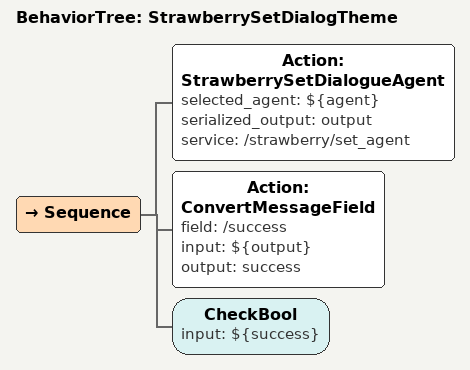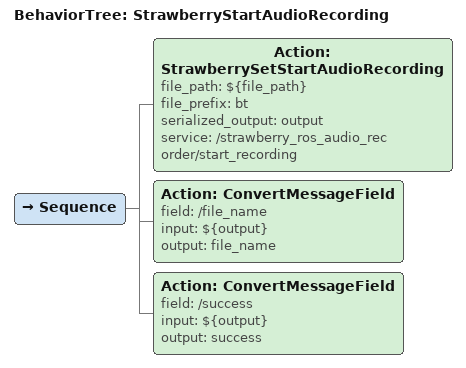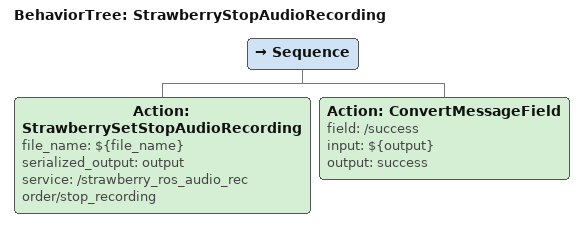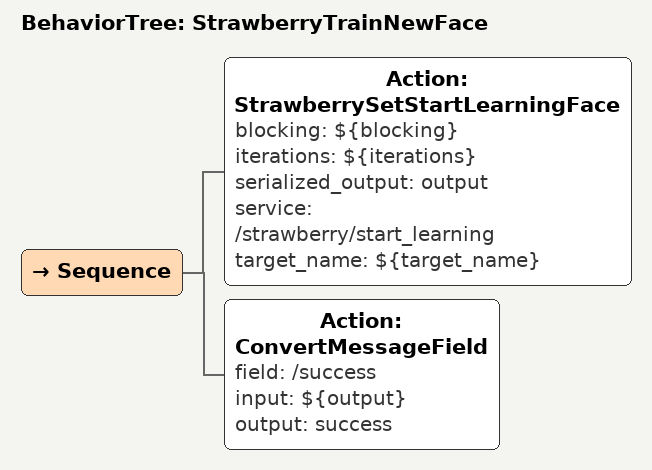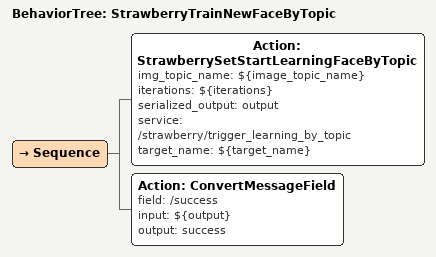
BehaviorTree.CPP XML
<BehaviorTree ID="StrawberrySetDialogTheme">
    <Sequence>
        <Action ID="StrawberrySetDialogueAgent" selected_agent="${agent}" serialized_output="output" service="/strawberry/set_agent"/>
        <Action ID="ConvertMessageField" field="/success" input="${output}" output="success"/>
        <CheckBool input="${success}"/>
    </Sequence>
</BehaviorTree>

<BehaviorTree ID="StrawberryStartAudioRecording">
    <Sequence>
        <Action ID="StrawberrySetStartAudioRecording" file_path="${file_path}" file_prefix="bt" serialized_output="output" service="/strawberry_ros_audio_recorder/start_recording"/>
        <Action ID="ConvertMessageField" field="/file_name" input="${output}" output="file_name"/>
        <Action ID="ConvertMessageField" field="/success" input="${output}" output="success"/>
    </Sequence>
</BehaviorTree>

<BehaviorTree ID="StrawberryStopAudioRecording">
    <Sequence>
        <Action ID="StrawberrySetStopAudioRecording" file_name="${file_name}" serialized_output="output" service="/strawberry_ros_audio_recorder/stop_recording"/>
        <Action ID="ConvertMessageField" field="/success" input="${output}" output="success"/>
    </Sequence>
</BehaviorTree>

<BehaviorTree ID="StrawberryTrainNewFace">
    <Sequence>
        <Action ID="StrawberrySetStartLearningFace" blocking="${blocking}" iterations="${iterations}" serialized_output="output" service="/strawberry/start_learning" target_name="${target_name}"/>
        <Action ID="ConvertMessageField" field="/success" input="${output}" output="success"/>
    </Sequence>
</BehaviorTree>

<BehaviorTree ID="StrawberryTrainNewFaceByTopic">
    <Sequence>
        <Action ID="StrawberrySetStartLearningFaceByTopic" img_topic_name="${image_topic_name}" iterations="${iterations}" serialized_output="output" service="/strawberry/trigger_learning_by_topic" target_name="${target_name}"/>
        <Action ID="ConvertMessageField" field="/success" input="${output}" output="success"/>
    </Sequence>
</BehaviorTree>
